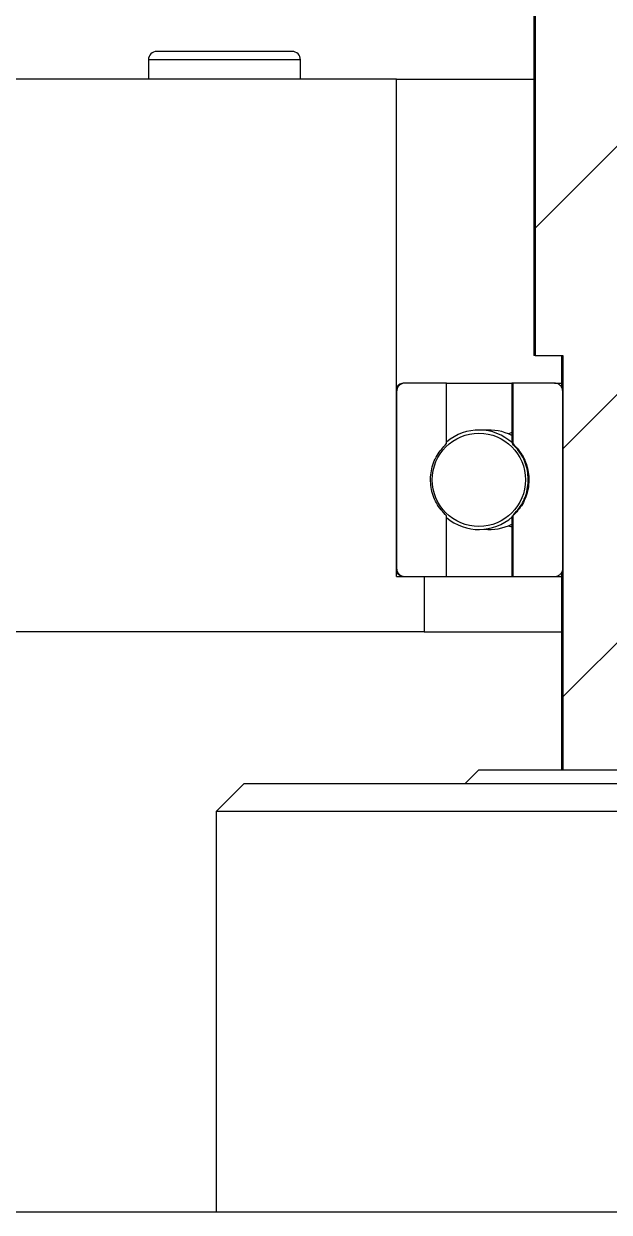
# Model space of a CAD drawing. Header units: millimetres. Extents: x 2 to 1187, y 2 to 839.
# Drawn here: x 612.94 to 623.53, y 449.94 to 471.44 of the extents above; entities that cross this region are included whole.
import ezdxf

# ---------------------------------------------------------------- set-up
doc = ezdxf.new("R2010")
doc.units = ezdxf.units.MM

# ---------------------------------------------------------------- blocks, each defined once
blk = doc.blocks.new('SW_HATCH_3')
at = {"color": 0, "linetype": 'Continuous', "lineweight": 18}
for p, q in [((14.602, -70.71), (18.87, -66.442)), ((15.103, -74.699), (18.87, -70.932)), ((15.103, -79.189), (18.87, -75.423))]:
    blk.add_line(p, q, dxfattribs=at)

msp = doc.modelspace()

# ---------------------------------------------------------------- linework, layer by layer
at = {"color": 7, "linetype": 'Continuous', "lineweight": 25}
for p, q in [((622.1913, 515.4434), (622.1913, 465.4434)), ((622.1704, 472.9434), (622.1704, 465.4434)), ((617.7962, 470.9434), (615.3462, 470.9434)), ((615.1962, 470.7934), (615.1962, 470.4434)), ((617.9462, 470.4434), (617.9462, 470.7934)), ((619.6868, 470.4434), (612.6871, 470.4434)), ((619.6868, 461.4434), (619.6868, 470.4434)), ((619.6868, 470.4434), (622.1704, 470.4434)), ((622.1913, 465.4434), (622.1704, 465.4434)), ((622.1913, 465.4434), (622.6925, 465.4434)), ((622.6704, 465.4434), (622.6704, 464.8683)), ((622.6925, 465.4434), (622.6925, 457.9434)), ((619.837, 464.9434), (619.8204, 464.9434)), ((620.5882, 464.9434), (619.837, 464.9434)), ((620.5882, 463.8474), (620.5882, 464.9434)), ((620.5882, 464.9434), (621.7704, 464.9434)), ((621.7704, 464.9434), (621.7704, 463.8684)), ((621.7904, 464.9434), (621.7704, 464.9434)), ((621.7904, 464.9434), (621.7904, 463.8474)), ((622.5421, 464.9434), (621.7904, 464.9434)), ((622.5421, 464.9434), (622.6704, 464.9434)), ((619.6868, 464.7934), (619.6868, 461.5934)), ((622.6925, 461.5934), (622.6925, 464.7934)), ((621.7803, 463.8474), (621.7759, 463.8554)), ((621.7904, 463.8474), (621.7803, 463.8474)), ((620.5882, 461.4434), (620.5882, 462.5395)), ((621.7704, 462.5184), (621.7704, 461.4434)), ((621.7904, 462.5395), (621.7803, 462.5395)), ((621.7904, 462.5395), (621.7904, 461.4434)), ((619.6868, 461.4434), (620.1876, 461.4434)), ((619.837, 461.4434), (620.5882, 461.4434)), ((620.1876, 461.4434), (620.1876, 460.4434)), ((620.5882, 461.4434), (621.7904, 461.4434)), ((621.7904, 461.4434), (621.7704, 461.4434)), ((621.7904, 461.4434), (622.5421, 461.4434)), ((622.5421, 461.4434), (622.6704, 461.4434)), ((622.6704, 461.5171), (622.6704, 457.9434)), ((620.1876, 460.4434), (611.0008, 460.4434)), ((620.9204, 457.6934), (621.1704, 457.9434)), ((631.4204, 457.9434), (621.1704, 457.9434)), ((616.9204, 457.6934), (616.4204, 457.1934)), ((616.4204, 457.1934), (616.4204, 449.9434)), ((646.4204, 457.1934), (616.4204, 457.1934)), ((631.4204, 449.9434), (607.9204, 449.9434))]:
    msp.add_line(p, q, dxfattribs=at)
at = {"color": 7, "linetype": 'Continuous', "lineweight": 25, "flags": 128}
for points in [[(617.9462, 470.7934), (617.9379, 470.7934), (617.7913, 470.7934), (617.48, 470.7934), (617.0459, 470.7934), (616.5476, 470.7934), (616.0526, 470.7934), (615.6276, 470.7934), (615.33, 470.7934), (615.2, 470.7934), (615.1962, 470.7934)], [(621.7704, 464.0471), (621.711, 464.0249), (621.7093, 464.0242)], [(621.7093, 462.3626), (621.711, 462.3619), (621.7704, 462.3397)], [(620.1876, 460.4434), (620.1978, 460.4434), (620.3835, 460.4434), (620.7415, 460.4434), (621.2665, 460.4434), (621.95, 460.4434), (622.6704, 460.4434)], [(631.4204, 457.6934), (628.5916, 457.6934), (625.8715, 457.6934), (623.3646, 457.6934), (621.1674, 457.6934), (619.3641, 457.6934), (618.0241, 457.6934), (617.199, 457.6934), (616.9204, 457.6934)]]:
    msp.add_lwpolyline(points, dxfattribs=at)
at = {"color": 7, "linetype": 'Continuous', "lineweight": 25}
msp.add_circle((621.1751, 463.1934), 0.8443, dxfattribs=at)
for centre, radius, start, end in [((615.3462, 470.7934), 0.15, 89.99838, 180.0035), ((617.7962, 470.7934), 0.15, 359.99651, 90.00162), ((619.8204, 464.7934), 0.15, 89.99862, 152.93651), ((621.1751, 463.1934), 0.9, 47.72697, 130.69993), ((621.3631, 463.1934), 0.9, 63.09247, 95.99569), ((621.1751, 463.1934), 0.9, 229.30043, 312.12212), ((621.3631, 463.1934), 0.9, 264.00388, 296.90786), ((619.8204, 461.5934), 0.15, 207.06364, 270.00094)]:
    msp.add_arc(centre, radius, start, end, dxfattribs=at)
for points, knots in [([(619.837, 464.9434), (619.8338, 464.9433), (619.8138, 464.9429), (619.7771, 464.934), (619.7338, 464.9064), (619.7023, 464.8658), (619.6884, 464.8258), (619.6872, 464.8012), (619.6868, 464.7934)], [0, 0, 0, 0, 0.0409551, 0.25605444, 0.47113969, 0.6859872, 0.90053493, 1, 1, 1, 1]), ([(622.6925, 464.7934), (622.6913, 464.8077), (622.6887, 464.8388), (622.6664, 464.8826), (622.6301, 464.9184), (622.5865, 464.9398), (622.5558, 464.9423), (622.5421, 464.9434)], [0, 0, 0, 0, 0.1819832, 0.3959283, 0.6100788, 0.8247545, 1, 1, 1, 1]), ([(620.5882, 462.5395), (620.5213, 462.614), (620.3874, 462.7632), (620.2946, 463.0555), (620.2989, 463.3567), (620.3973, 463.6379), (620.5264, 463.7796), (620.5882, 463.8474)], [0, 0, 0, 0, 0.2033894, 0.4068878, 0.6102035, 0.8134273, 1, 1, 1, 1]), ([(621.7803, 462.5395), (621.8471, 462.6141), (621.9808, 462.7634), (622.0733, 463.056), (622.0688, 463.3574), (621.9705, 463.6383), (621.8417, 463.7799), (621.7803, 463.8474)], [0, 0, 0, 0, 0.2034715, 0.4070791, 0.6106987, 0.814299, 1, 1, 1, 1]), ([(621.7904, 463.8474), (621.8573, 463.7728), (621.9912, 463.6237), (622.0841, 463.3314), (622.0799, 463.0303), (621.9815, 462.749), (621.8523, 462.6073), (621.7904, 462.5395)], [0, 0, 0, 0, 0.2033839, 0.4068819, 0.6101078, 0.8131846, 1, 1, 1, 1]), ([(621.7758, 462.5291), (621.7762, 462.5279), (621.7784, 462.5216), (621.7795, 462.5315), (621.7803, 462.5395)], [0, 0, 0, 0, 0.1945595, 1, 1, 1, 1]), ([(619.6868, 461.5934), (619.688, 461.5791), (619.6907, 461.548), (619.7129, 461.5041), (619.7492, 461.4683), (619.7928, 461.447), (619.8234, 461.4445), (619.837, 461.4434)], [0, 0, 0, 0, 0.18228428, 0.39652985, 0.61090412, 0.8255634, 1, 1, 1, 1]), ([(622.5421, 461.4434), (622.5453, 461.4435), (622.5653, 461.4439), (622.602, 461.4527), (622.6454, 461.4804), (622.6769, 461.521), (622.6909, 461.561), (622.6921, 461.5856), (622.6925, 461.5934)], [0, 0, 0, 0, 0.0404247, 0.2558154, 0.4711964, 0.6861945, 0.9006966, 1, 1, 1, 1])]:
    msp.add_open_spline(points, degree=3, knots=knots, dxfattribs=at)

# ---------------------------------------------------------------- block references
at = {"color": 7, "linetype": 'Continuous', "lineweight": 18}
msp.add_blockref('SW_HATCH_3', (607.589, 538.4541), dxfattribs=at)

doc.saveas('drawing.dxf')
